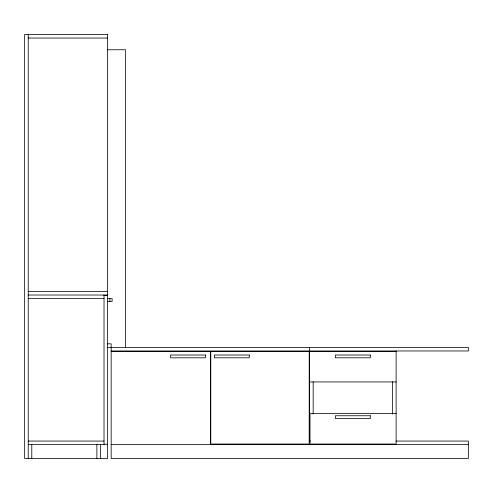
<?xml version="1.0" encoding="UTF-8"?>
<svg xmlns="http://www.w3.org/2000/svg" width="493" height="493" viewBox="0 0 493 493"><rect width="100%" height="100%" fill="white"/><g stroke="black" fill="none" stroke-linecap="round" stroke-linejoin="round"><path stroke-width="0.74" d="M28.224 38.047L107.597 38.047M107.098 49.75L125.456 49.75L125.456 347.405M28.224 291.443L107.597 291.443M28.224 295.017L107.597 295.017M104.023 295.412L107.597 295.412M28.224 298.592L104.023 298.592M107.597 298.666L112.133 298.666L112.133 301.457L107.597 301.457M107.351 343.831L111.165 343.831L111.165 458.527L468.35 458.527L468.35 441.062L395.99 441.062M107.098 347.405L468.35 347.405L468.35 350.973L111.165 350.973M111.165 351.373L210.388 351.373L210.388 444.637M309.604 351.373L396.119 351.373M309.604 381.933L396.119 381.933M396.119 413.485L309.998 413.485L309.998 444.039L396.119 444.039L396.119 350.973M28.224 441.062L104.023 441.062M309.006 441.062L310.541 441.062M104.023 444.242L107.597 444.242M28.224 444.637L104.023 444.637L104.023 295.017M111.165 444.637L468.35 444.637M392.545 381.773L392.545 414.114M313.172 381.773L313.172 414.114M309.604 347.405L309.604 441.062M109.865 298.666L109.865 301.457M100.455 444.637L100.455 458.527M96.881 444.637L96.881 458.527M31.792 444.637L31.792 458.527M28.224 34.473L28.224 458.527M107.597 34.473L24.65 34.473L24.65 458.527L107.597 458.527L107.597 34.473M309.203 351.373L210.782 351.373L210.782 444.039L309.203 444.039L309.203 351.373M205.445 355.022L170.56 355.022L170.56 357.807L205.445 357.807L205.445 355.022M249.298 355.022L214.412 355.022L214.412 357.807L249.298 357.807L249.298 355.022M370.305 355.022L335.419 355.022L335.419 357.807L370.305 357.807L370.305 355.022M370.305 415.741L335.419 415.741L335.419 418.532L370.305 418.532L370.305 415.741"/></g></svg>
